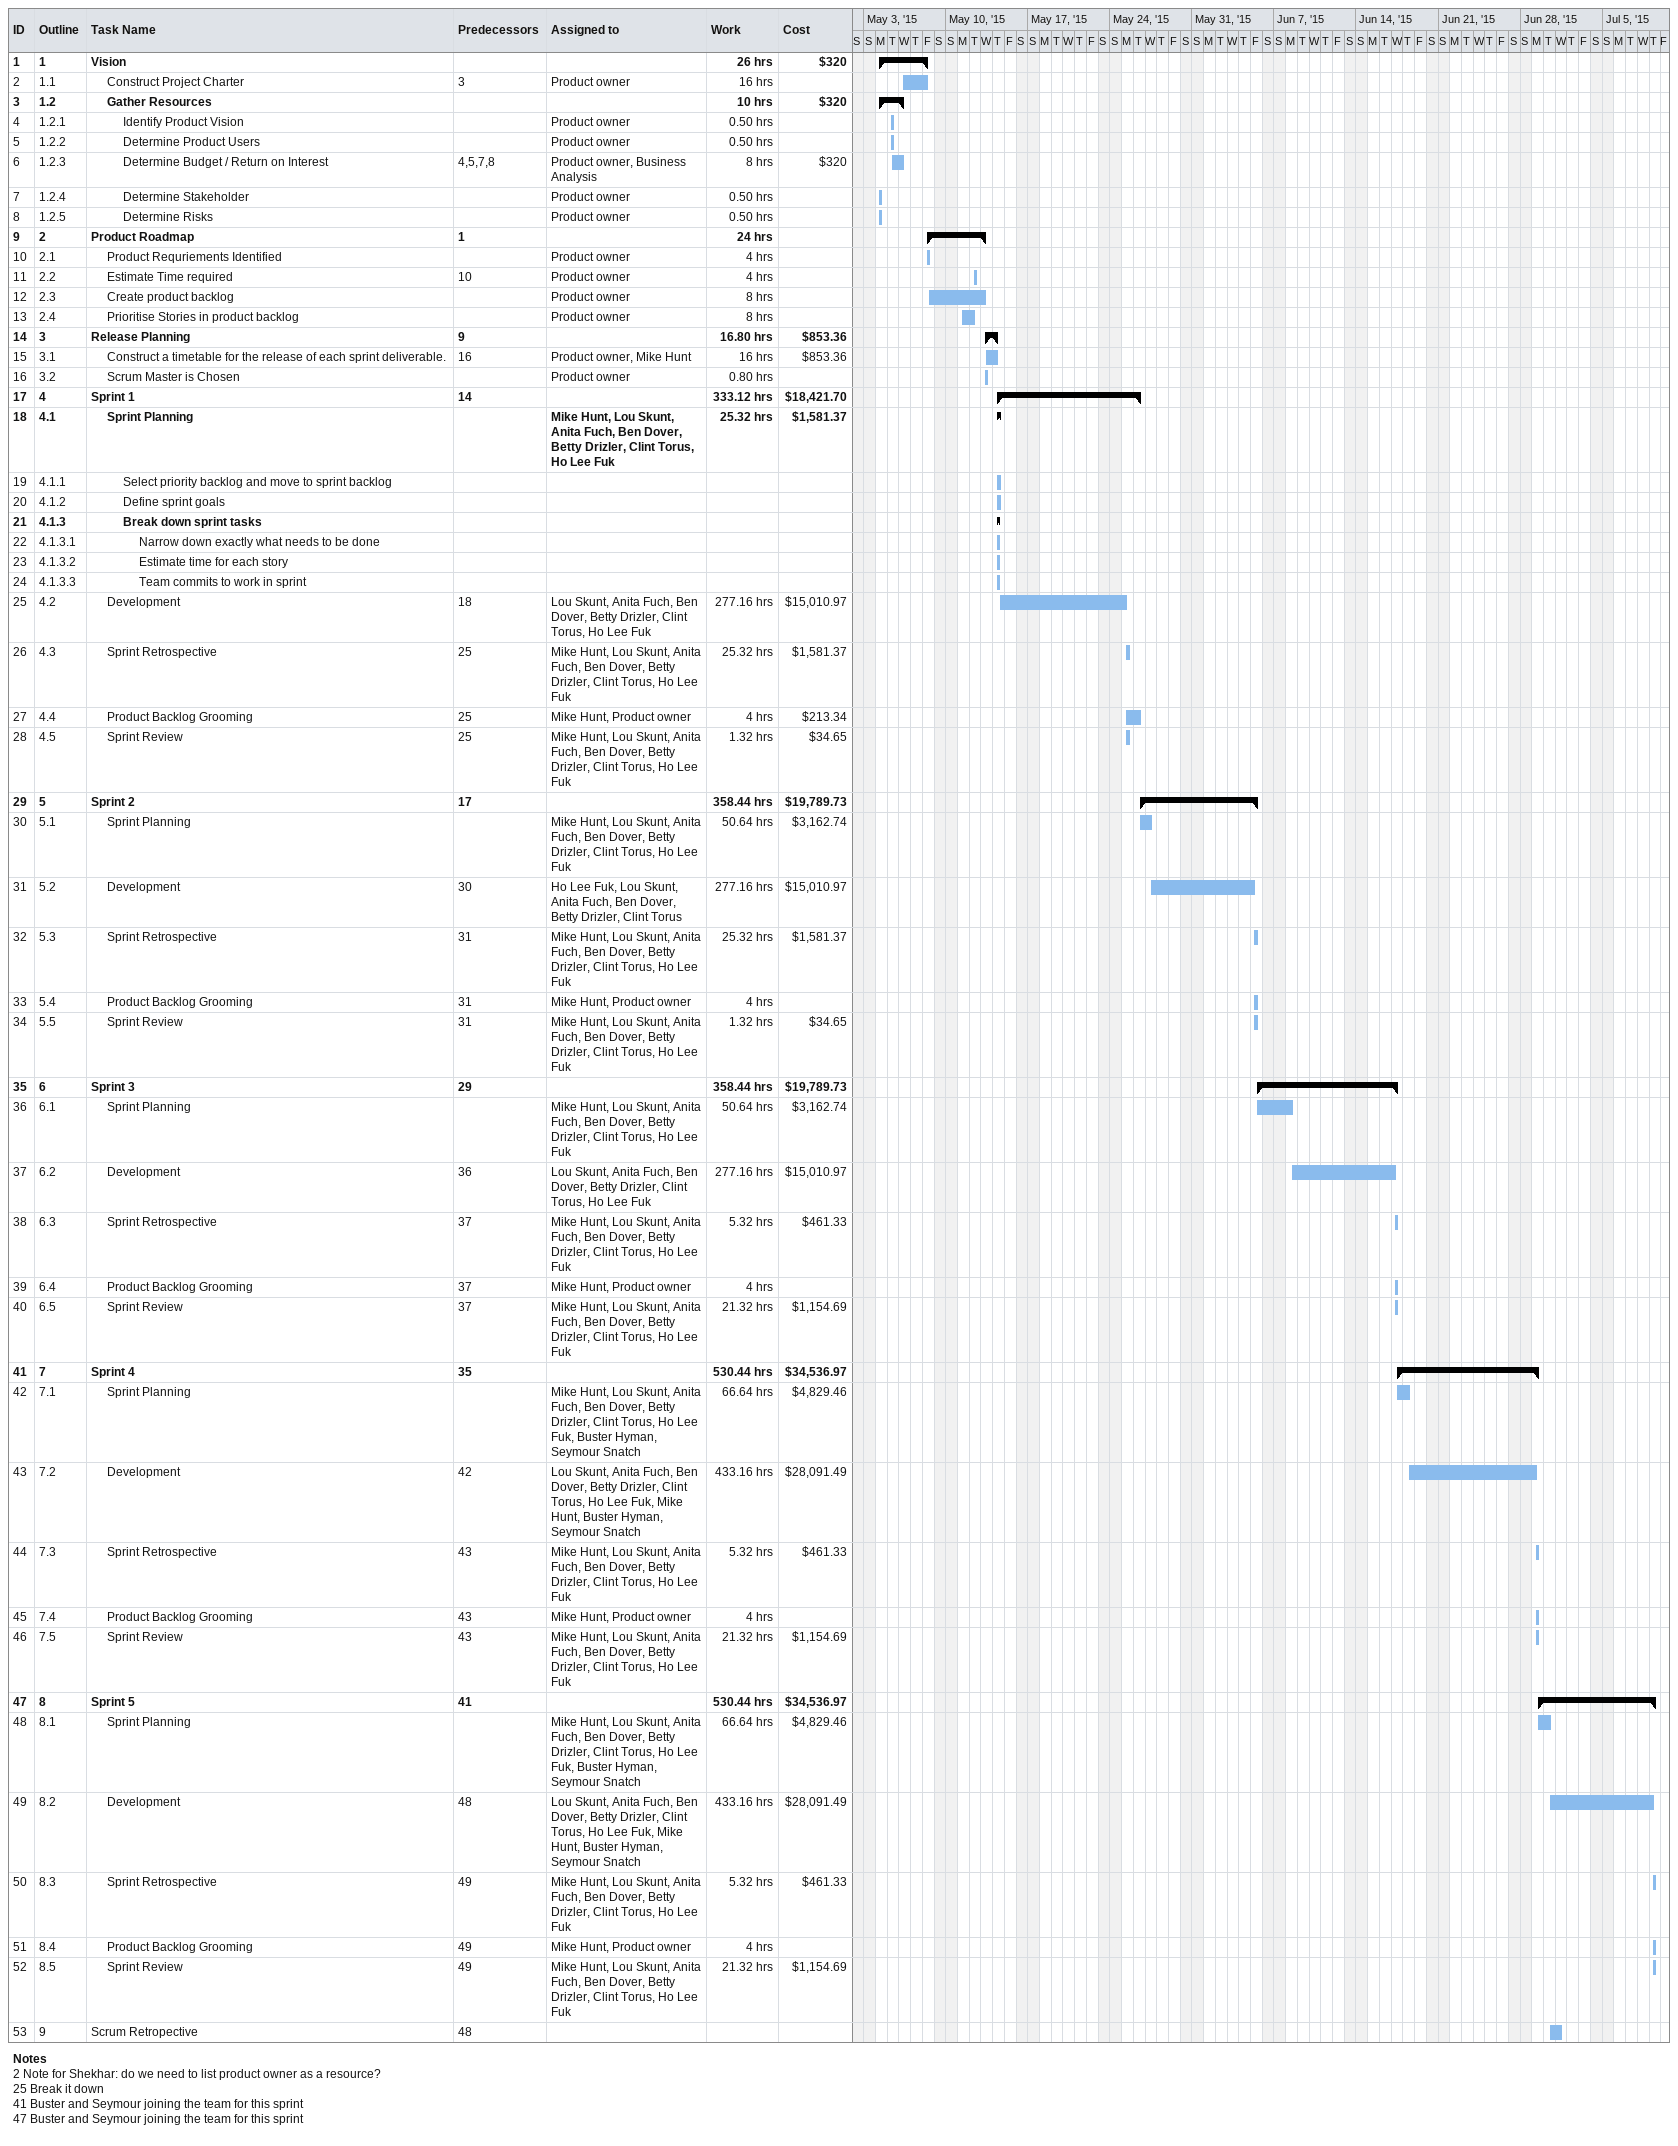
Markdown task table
| ID | WBS | Task | Start | Finish | Predecessors | Resources | Work (h) | Cost ($) |
|---|---|---|---|---|---|---|---|---|
| 1 | 1 | **Vision** | 2015-05-04 | 2015-05-08 |  |  | 26 | 320 |
| 2 | 1.1 | Construct Project Charter | 2015-05-06 | 2015-05-08 | 3 | Product owner | 16 |  |
| 3 | 1.2 | **Gather Resources** | 2015-05-04 | 2015-05-06 |  |  | 10 | 320 |
| 4 | 1.2.1 | Identify Product Vision | 2015-05-05 | 2015-05-05 |  | Product owner | 0.50 |  |
| 5 | 1.2.2 | Determine Product Users | 2015-05-05 | 2015-05-05 |  | Product owner | 0.50 |  |
| 6 | 1.2.3 | Determine Budget / Return on Interest | 2015-05-05 | 2015-05-06 | 4, 5, 7, 8 | Product owner, Business Analysis | 8 | 320 |
| 7 | 1.2.4 | Determine Stakeholder | 2015-05-04 | 2015-05-04 |  | Product owner | 0.50 |  |
| 8 | 1.2.5 | Determine Risks | 2015-05-04 | 2015-05-04 |  | Product owner | 0.50 |  |
| 9 | 2 | **Product Roadmap** | 2015-05-08 | 2015-05-13 | 1 |  | 24 |  |
| 10 | 2.1 | Product Requriements Identified | 2015-05-08 | 2015-05-08 |  | Product owner | 4 |  |
| 11 | 2.2 | Estimate Time required | 2015-05-12 | 2015-05-12 | 10 | Product owner | 4 |  |
| 12 | 2.3 | Create product backlog | 2015-05-08 | 2015-05-13 |  | Product owner | 8 |  |
| 13 | 2.4 | Prioritise Stories in product backlog | 2015-05-11 | 2015-05-12 |  | Product owner | 8 |  |
| 14 | 3 | **Release Planning** | 2015-05-13 | 2015-05-14 | 9 |  | 16.80 | 853.36 |
| 15 | 3.1 | Construct a timetable for the release of each sprint deliverable. | 2015-05-13 | 2015-05-14 | 16 | Product owner, Mike Hunt | 16 | 853.36 |
| 16 | 3.2 | Scrum Master is Chosen | 2015-05-13 | 2015-05-13 |  | Product owner | 0.80 |  |
| 17 | 4 | **Sprint 1** | 2015-05-14 | 2015-05-26 | 14 |  | 333.12 | 18421.70 |
| 18 | 4.1 | **Sprint Planning** | 2015-05-14 | 2015-05-14 |  | Mike Hunt, Lou Skunt, Anita Fuch, Ben Dover, Betty Drizler, Clint Torus, Ho Lee Fuk | 25.32 | 1581.37 |
| 19 | 4.1.1 | Select priority backlog and move to sprint backlog | 2015-05-14 | 2015-05-14 |  |  |  |  |
| 20 | 4.1.2 | Define sprint goals | 2015-05-14 | 2015-05-14 |  |  |  |  |
| 21 | 4.1.3 | **Break down sprint tasks** | 2015-05-14 | 2015-05-14 |  |  |  |  |
| 22 | 4.1.3.1 | Narrow down exactly what needs to be done | 2015-05-14 | 2015-05-14 |  |  |  |  |
| 23 | 4.1.3.2 | Estimate time for each story | 2015-05-14 | 2015-05-14 |  |  |  |  |
| 24 | 4.1.3.3 | Team commits to work in sprint | 2015-05-14 | 2015-05-14 |  |  |  |  |
| 25 | 4.2 | Development | 2015-05-14 | 2015-05-25 | 18 | Lou Skunt, Anita Fuch, Ben Dover, Betty Drizler, Clint Torus, Ho Lee Fuk | 277.16 | 15010.97 |
| 26 | 4.3 | Sprint Retrospective | 2015-05-25 | 2015-05-25 | 25 | Mike Hunt, Lou Skunt, Anita Fuch, Ben Dover, Betty Drizler, Clint Torus, Ho Lee Fuk | 25.32 | 1581.37 |
| 27 | 4.4 | Product Backlog Grooming | 2015-05-25 | 2015-05-26 | 25 | Mike Hunt, Product owner | 4 | 213.34 |
| 28 | 4.5 | Sprint Review | 2015-05-25 | 2015-05-25 | 25 | Mike Hunt, Lou Skunt, Anita Fuch, Ben Dover, Betty Drizler, Clint Torus, Ho Lee Fuk | 1.32 | 34.65 |
| 29 | 5 | **Sprint 2** | 2015-05-26 | 2015-06-05 | 17 |  | 358.44 | 19789.73 |
| 30 | 5.1 | Sprint Planning | 2015-05-26 | 2015-05-27 |  | Mike Hunt, Lou Skunt, Anita Fuch, Ben Dover, Betty Drizler, Clint Torus, Ho Lee Fuk | 50.64 | 3162.74 |
| 31 | 5.2 | Development | 2015-05-27 | 2015-06-05 | 30 | Ho Lee Fuk, Lou Skunt, Anita Fuch, Ben Dover, Betty Drizler, Clint Torus | 277.16 | 15010.97 |
| 32 | 5.3 | Sprint Retrospective | 2015-06-05 | 2015-06-05 | 31 | Mike Hunt, Lou Skunt, Anita Fuch, Ben Dover, Betty Drizler, Clint Torus, Ho Lee Fuk | 25.32 | 1581.37 |
| 33 | 5.4 | Product Backlog Grooming | 2015-06-05 | 2015-06-05 | 31 | Mike Hunt, Product owner | 4 |  |
| 34 | 5.5 | Sprint Review | 2015-06-05 | 2015-06-05 | 31 | Mike Hunt, Lou Skunt, Anita Fuch, Ben Dover, Betty Drizler, Clint Torus, Ho Lee Fuk | 1.32 | 34.65 |
| 35 | 6 | **Sprint 3** | 2015-06-05 | 2015-06-17 | 29 |  | 358.44 | 19789.73 |
| 36 | 6.1 | Sprint Planning | 2015-06-05 | 2015-06-08 |  | Mike Hunt, Lou Skunt, Anita Fuch, Ben Dover, Betty Drizler, Clint Torus, Ho Lee Fuk | 50.64 | 3162.74 |
| 37 | 6.2 | Development | 2015-06-08 | 2015-06-17 | 36 | Lou Skunt, Anita Fuch, Ben Dover, Betty Drizler, Clint Torus, Ho Lee Fuk | 277.16 | 15010.97 |
| 38 | 6.3 | Sprint Retrospective | 2015-06-17 | 2015-06-17 | 37 | Mike Hunt, Lou Skunt, Anita Fuch, Ben Dover, Betty Drizler, Clint Torus, Ho Lee Fuk | 5.32 | 461.33 |
| 39 | 6.4 | Product Backlog Grooming | 2015-06-17 | 2015-06-17 | 37 | Mike Hunt, Product owner | 4 |  |
| 40 | 6.5 | Sprint Review | 2015-06-17 | 2015-06-17 | 37 | Mike Hunt, Lou Skunt, Anita Fuch, Ben Dover, Betty Drizler, Clint Torus, Ho Lee Fuk | 21.32 | 1154.69 |
| 41 | 7 | **Sprint 4** | 2015-06-17 | 2015-06-29 | 35 |  | 530.44 | 34536.97 |
| 42 | 7.1 | Sprint Planning | 2015-06-17 | 2015-06-18 |  | Mike Hunt, Lou Skunt, Anita Fuch, Ben Dover, Betty Drizler, Clint Torus, Ho Lee Fuk, Buster Hyman, Seymour Snatch | 66.64 | 4829.46 |
| 43 | 7.2 | Development | 2015-06-18 | 2015-06-29 | 42 | Lou Skunt, Anita Fuch, Ben Dover, Betty Drizler, Clint Torus, Ho Lee Fuk, Mike Hunt, Buster Hyman, Seymour Snatch | 433.16 | 28091.49 |
| 44 | 7.3 | Sprint Retrospective | 2015-06-29 | 2015-06-29 | 43 | Mike Hunt, Lou Skunt, Anita Fuch, Ben Dover, Betty Drizler, Clint Torus, Ho Lee Fuk | 5.32 | 461.33 |
| 45 | 7.4 | Product Backlog Grooming | 2015-06-29 | 2015-06-29 | 43 | Mike Hunt, Product owner | 4 |  |
| 46 | 7.5 | Sprint Review | 2015-06-29 | 2015-06-29 | 43 | Mike Hunt, Lou Skunt, Anita Fuch, Ben Dover, Betty Drizler, Clint Torus, Ho Lee Fuk | 21.32 | 1154.69 |
| 47 | 8 | **Sprint 5** | 2015-06-29 | 2015-07-09 | 41 |  | 530.44 | 34536.97 |
| 48 | 8.1 | Sprint Planning | 2015-06-29 | 2015-06-30 |  | Mike Hunt, Lou Skunt, Anita Fuch, Ben Dover, Betty Drizler, Clint Torus, Ho Lee Fuk, Buster Hyman, Seymour Snatch | 66.64 | 4829.46 |
| 49 | 8.2 | Development | 2015-06-30 | 2015-07-09 | 48 | Lou Skunt, Anita Fuch, Ben Dover, Betty Drizler, Clint Torus, Ho Lee Fuk, Mike Hunt, Buster Hyman, Seymour Snatch | 433.16 | 28091.49 |
| 50 | 8.3 | Sprint Retrospective | 2015-07-09 | 2015-07-09 | 49 | Mike Hunt, Lou Skunt, Anita Fuch, Ben Dover, Betty Drizler, Clint Torus, Ho Lee Fuk | 5.32 | 461.33 |
| 51 | 8.4 | Product Backlog Grooming | 2015-07-09 | 2015-07-09 | 49 | Mike Hunt, Product owner | 4 |  |
| 52 | 8.5 | Sprint Review | 2015-07-09 | 2015-07-09 | 49 | Mike Hunt, Lou Skunt, Anita Fuch, Ben Dover, Betty Drizler, Clint Torus, Ho Lee Fuk | 21.32 | 1154.69 |
| 53 | 9 | Scrum Retropective | 2015-06-30 | 2015-07-01 | 48 |  |  |  |

Notes
- 2: Note for Shekhar: do we need to list product owner as a resource?
- 25: Break it down
- 41: Buster and Seymour joining the team for this sprint
- 47: Buster and Seymour joining the team for this sprint
